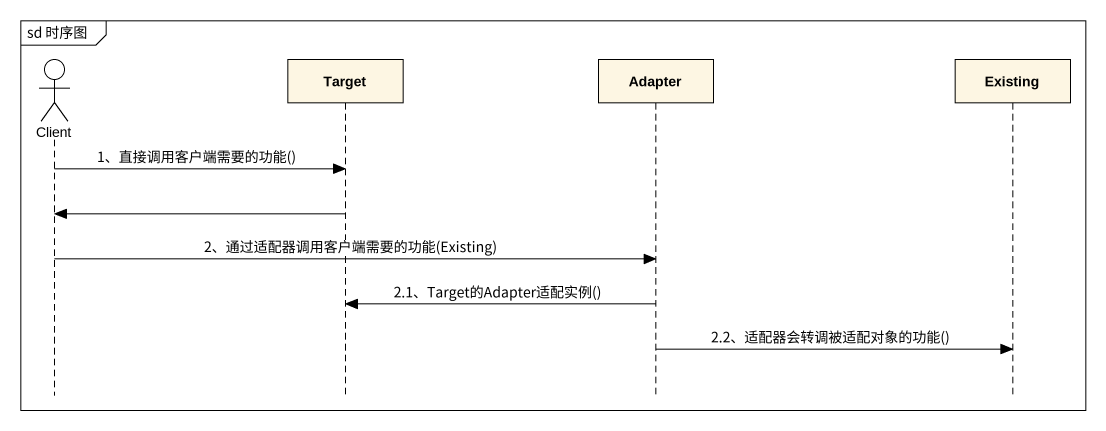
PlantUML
@startuml
mainframe sd 时序图
hide footbox
actor Client
participant Target
participant Adapter
participant Existing

Client -> Target : 1、直接调用客户端需要的功能()
Target -> Client
Client -> Adapter : 2、通过适配器调用客户端需要的功能(Existing)
Adapter -> Target : 2.1、Target的Adapter适配实例()
Adapter -> Existing : 2.2、适配器会转调被适配对象的功能()
@enduml
